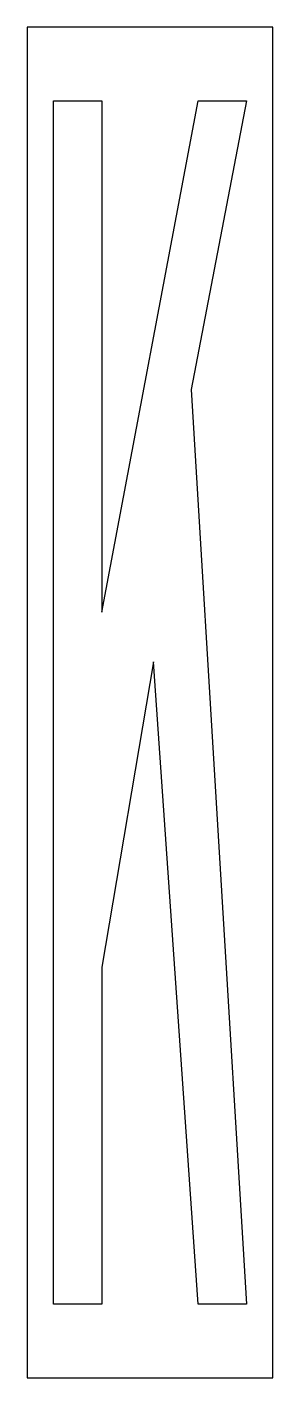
# Model space of a CAD drawing. Extents: x 0 to 20, y 0 to 110.
import ezdxf

# ---------------------------------------------------------------- set-up
doc = ezdxf.new("R2010")
doc.units = 0
doc.layers.add('CUT', color=7, linetype='Continuous')
doc.layers.add('OUTSIDE', color=1, linetype='Continuous')

msp = doc.modelspace()

# ---------------------------------------------------------------- linework, layer by layer
at = {"layer": 'CUT'}
msp.add_lwpolyline([(2.1551, 104), (6.0751, 104), (6.0751, 62.35), (13.9151, 104), (17.8449, 104), (13.3369, 80.48), (17.8449, 6), (13.9151, 6), (10.2891, 58.3026), (6.0751, 33.44), (6.0751, 6), (2.1551, 6)], close=True, dxfattribs=at)
at = {"layer": 'OUTSIDE'}
msp.add_lwpolyline([(0, 0), (20, 0), (20, 110), (0, 110)], close=True, dxfattribs=at)

doc.saveas('drawing.dxf')
